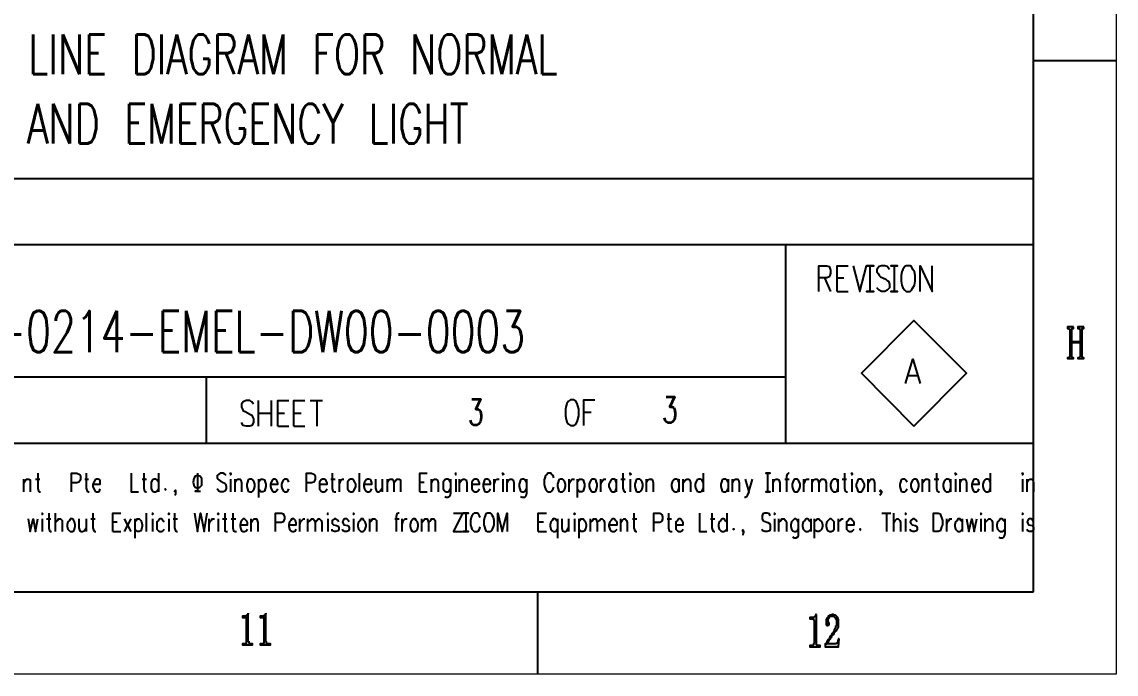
# Model space of a CAD drawing. Header units: inches. Extents: x 35 to 2894, y 23 to 617.
# Drawn here: x 2762 to 2894.3, y 22.8 to 101.7 of the extents above; entities that cross this region are included whole.
import ezdxf

# ---------------------------------------------------------------- set-up
doc = ezdxf.new("R2010")
doc.units = ezdxf.units.IN
doc.header["$MEASUREMENT"] = 0
doc.layers.add('Layer 1', color=7, linetype='Continuous')
doc.styles.add('HZTXT', font='simplexs.shx', dxfattribs={"width": 0.7, "bigfont": 'hztxt.shx'})
doc.styles.add('ROMANS', font='txt.shx', dxfattribs={"width": 0.8})

msp = doc.modelspace()

# ---------------------------------------------------------------- hatches: boundary and pattern name
at = {"layer": 'Layer 1'}
for points in [[(2889.12, 64.79), (2888.41, 64.79), (2888.41, 64.62), (2888.59, 64.62), (2888.59, 64.53), (2888.68, 64.44), (2888.68, 61.23), (2888.59, 61.15), (2888.5, 61.06), (2888.41, 61.06), (2888.41, 60.97), (2889.12, 60.97), (2889.12, 61.06), (2889.04, 61.06), (2888.95, 61.15), (2888.95, 62.92), (2889.93, 62.92), (2888.95, 63.01), (2888.95, 64.44), (2888.95, 64.53), (2888.95, 64.62), (2889.04, 64.62), (2889.12, 64.62)], [(2890.37, 64.79), (2889.66, 64.79), (2889.66, 64.62), (2889.84, 64.62), (2889.84, 64.53), (2889.93, 64.44), (2889.93, 63.01), (2888.95, 63.01), (2889.93, 62.92), (2889.93, 61.23), (2889.84, 61.15), (2889.75, 61.06), (2889.66, 61.06), (2889.66, 60.97), (2890.37, 60.97), (2890.37, 61.06), (2890.28, 61.06), (2890.19, 61.15), (2890.19, 64.44), (2890.19, 64.53), (2890.19, 64.62), (2890.28, 64.62), (2890.37, 64.62)], [(2789.4, 30.19), (2789.4, 30.1), (2789.31, 30.01), (2789.22, 29.92), (2789.13, 29.83), (2788.69, 29.83), (2788.69, 29.65), (2789.13, 29.65), (2789.13, 29.56), (2789.13, 26.54), (2789.04, 26.45), (2788.86, 26.45), (2788.69, 26.45), (2788.69, 26.36), (2789.93, 26.36), (2789.93, 26.45), (2789.75, 26.45), (2789.58, 26.45), (2789.49, 26.54), (2789.49, 26.72), (2789.4, 26.81)], [(2791.53, 30.19), (2791.53, 30.1), (2791.44, 30.01), (2791.35, 29.92), (2791.27, 29.83), (2790.82, 29.83), (2790.82, 29.65), (2791.27, 29.65), (2791.27, 29.56), (2791.27, 26.54), (2791.18, 26.45), (2791, 26.45), (2790.82, 26.45), (2790.82, 26.36), (2792.07, 26.36), (2792.07, 26.45), (2791.89, 26.45), (2791.71, 26.45), (2791.62, 26.54), (2791.62, 26.72), (2791.53, 26.81)], [(2858.08, 30.01), (2857.99, 30.01), (2857.99, 29.92), (2857.9, 29.83), (2857.81, 29.74), (2857.72, 29.65), (2857.28, 29.65), (2857.28, 29.48), (2857.72, 29.48), (2857.72, 29.39), (2857.81, 29.3), (2857.81, 26.54), (2857.72, 26.45), (2857.72, 26.36), (2857.63, 26.27), (2857.45, 26.27), (2857.28, 26.27), (2857.28, 26.09), (2858.52, 26.09), (2858.52, 26.27), (2858.34, 26.27), (2858.17, 26.27), (2858.08, 26.36)], [(2860.03, 30.01), (2859.94, 30.01), (2859.86, 29.92), (2859.68, 29.92), (2859.59, 29.83), (2860.12, 29.83), (2860.21, 29.74), (2860.3, 29.65), (2860.39, 29.65), (2860.39, 29.56), (2860.39, 29.48), (2860.48, 29.39), (2860.48, 28.67), (2860.39, 28.59), (2860.39, 28.41), (2860.3, 28.32), (2860.3, 28.23), (2860.21, 28.14), (2860.21, 28.05), (2860.12, 27.96), (2860.12, 27.87), (2860.03, 27.78), (2859.94, 27.7), (2859.94, 27.61), (2859.86, 27.52), (2859.77, 27.43), (2859.68, 27.34), (2859.68, 27.25), (2859.59, 27.16), (2859.59, 27.07), (2859.5, 26.98), (2859.41, 26.9), (2859.32, 26.72), (2859.32, 26.63), (2859.23, 26.54), (2859.23, 26.45), (2859.14, 26.45), (2859.32, 26.45), (2859.41, 26.54), (2859.5, 26.63), (2859.5, 26.72), (2859.59, 26.9), (2859.68, 26.98), (2859.77, 27.07), (2859.77, 27.16), (2859.86, 27.25), (2859.94, 27.34), (2859.94, 27.43), (2860.03, 27.52), (2860.12, 27.61), (2860.21, 27.7), (2860.21, 27.78), (2860.3, 27.87), (2860.39, 27.96), (2860.48, 28.05), (2860.48, 28.14), (2860.57, 28.23), (2860.66, 28.32), (2860.66, 28.41), (2860.75, 28.5), (2860.75, 29.39), (2860.66, 29.56), (2860.66, 29.65), (2860.57, 29.74), (2860.48, 29.83), (2860.39, 29.92), (2860.21, 29.92), (2860.12, 30.01)], [(2859.59, 29.83), (2859.5, 29.83), (2859.5, 29.74), (2859.41, 29.65), (2859.32, 29.56), (2859.32, 29.48), (2859.23, 29.39), (2859.23, 28.76), (2859.32, 28.67), (2859.5, 28.67), (2859.59, 28.76), (2859.59, 28.94), (2859.5, 29.12), (2859.5, 29.3), (2859.5, 29.39), (2859.5, 29.56), (2859.59, 29.56), (2859.59, 29.65), (2859.68, 29.74), (2859.77, 29.83), (2859.94, 29.83)], [(2860.83, 27.07), (2860.75, 27.07), (2860.75, 26.98), (2860.66, 26.9), (2860.66, 26.72), (2860.57, 26.63), (2860.57, 26.54), (2860.48, 26.54), (2860.39, 26.45), (2859.14, 26.45), (2859.14, 26.09), (2860.75, 26.09)]]:
    msp.add_hatch(color=0, dxfattribs=at).paths.add_polyline_path(points)

# ---------------------------------------------------------------- linework, layer by layer
for p, q in [((2684.24, 82.75), (2884.32, 82.75)), ((2684.24, 74.75), (2884.32, 74.75))]:
    msp.add_line(p, q)
at = {"layer": 'Layer 1', "color": 5, "lineweight": 15}
msp.add_lwpolyline([(2054.21, 616.81), (2894.28, 616.81), (2894.28, 22.8), (2054.21, 22.8), (2054.21, 616.81)], dxfattribs=at)
at = {"layer": 'Layer 1', "color": 0, "lineweight": 9}
msp.add_lwpolyline([(2064.18, 606.84), (2884.32, 606.84), (2884.32, 32.77), (2064.18, 32.77), (2064.18, 606.84)], dxfattribs=at)
at = {"layer": 'Layer 1', "color": 0, "lineweight": -3}
for points in [[(2884.32, 32.77), (2884.32, 254.82)], [(2884.32, 97), (2894.28, 97)], [(2684.24, 74.76), (2884.32, 74.76)], [(2854.34, 74.76), (2854.34, 50.74)], [(2854.34, 74.76), (2854.34, 50.74)], [(2858.34, 69.06), (2858.34, 72.18), (2859.32, 72.18), (2859.59, 72.09), (2859.68, 71.91), (2859.77, 71.64), (2859.77, 71.29), (2859.68, 71.02), (2859.59, 70.84), (2859.32, 70.75), (2858.34, 70.75)], [(2860.57, 69.06), (2860.57, 72.18), (2861.9, 72.18)], [(2862.52, 72.18), (2863.33, 69.06), (2864.13, 72.18)], [(2864.57, 69.06), (2865.02, 69.06), (2864.13, 69.06), (2864.57, 69.06), (2864.57, 72.18), (2865.02, 72.18), (2864.13, 72.18), (2864.57, 72.18)], [(2866.88, 71.73), (2866.62, 72.09), (2866.35, 72.18), (2865.91, 72.18), (2865.64, 72.09), (2865.37, 71.73), (2865.37, 71.47), (2865.55, 71.2), (2865.64, 71.02), (2865.82, 70.84), (2866.44, 70.58), (2866.62, 70.4), (2866.79, 70.31), (2866.88, 69.95), (2866.88, 69.51), (2866.62, 69.24), (2866.35, 69.06), (2865.91, 69.06), (2865.64, 69.24), (2865.37, 69.51)], [(2867.51, 69.06), (2867.86, 69.06), (2867.06, 69.06), (2867.51, 69.06), (2867.51, 72.18), (2867.86, 72.18), (2867.06, 72.18), (2867.51, 72.18)], [(2868.93, 72.18), (2868.75, 72.09), (2868.49, 71.73), (2868.4, 71.47), (2868.31, 71.02), (2868.31, 70.31), (2868.4, 69.86), (2868.49, 69.51), (2868.75, 69.24), (2868.93, 69.06), (2869.38, 69.06), (2869.55, 69.24), (2869.73, 69.51), (2869.91, 69.86), (2870, 70.31), (2870, 71.02), (2869.91, 71.47), (2869.73, 71.73), (2869.55, 72.09), (2869.38, 72.18), (2868.93, 72.18)], [(2870.62, 69.06), (2870.62, 72.18), (2872.04, 69.06), (2872.04, 72.18)], [(2859.05, 70.75), (2859.77, 69.06)], [(2860.57, 70.75), (2861.37, 70.75)], [(2860.57, 69.06), (2861.9, 69.06)], [(2869.82, 52.78), (2876.22, 59.19), (2869.82, 65.59), (2863.5, 59.19), (2869.82, 52.78)], [(2869.82, 52.78), (2876.22, 59.19), (2869.82, 65.59), (2863.5, 59.19), (2869.82, 52.78)], [(2889.12, 64.79), (2888.41, 64.79), (2888.41, 64.62), (2888.59, 64.62), (2888.59, 64.53), (2888.68, 64.44), (2888.68, 61.23), (2888.59, 61.15), (2888.5, 61.06), (2888.41, 61.06), (2888.41, 60.97), (2889.12, 60.97), (2889.12, 61.06), (2889.04, 61.06), (2888.95, 61.15), (2888.95, 62.92), (2889.93, 62.92), (2888.95, 63.01), (2888.95, 64.44), (2888.95, 64.53), (2888.95, 64.62), (2889.04, 64.62), (2889.12, 64.62), (2889.12, 64.79)], [(2890.37, 64.79), (2889.66, 64.79), (2889.66, 64.62), (2889.84, 64.62), (2889.84, 64.53), (2889.93, 64.44), (2889.93, 63.01), (2888.95, 63.01), (2889.93, 62.92), (2889.93, 61.23), (2889.84, 61.15), (2889.75, 61.06), (2889.66, 61.06), (2889.66, 60.97), (2890.37, 60.97), (2890.37, 61.06), (2890.28, 61.06), (2890.19, 61.15), (2890.19, 64.44), (2890.19, 64.53), (2890.19, 64.62), (2890.28, 64.62), (2890.37, 64.62), (2890.37, 64.79)], [(2868.84, 57.94), (2869.73, 60.88), (2870.62, 57.94)], [(2714.31, 58.74), (2854.34, 58.74)], [(2784.33, 58.74), (2784.33, 50.74)], [(2784.33, 58.74), (2784.33, 50.74)], [(2869.11, 58.92), (2870.26, 58.92)], [(2790.02, 55.45), (2789.84, 55.72), (2789.58, 55.9), (2789.13, 55.9), (2788.77, 55.72), (2788.6, 55.45), (2788.6, 55.1), (2788.69, 54.83), (2788.77, 54.65), (2789.04, 54.56), (2789.66, 54.21), (2789.84, 54.12), (2789.93, 53.94), (2790.02, 53.67), (2790.02, 53.23), (2789.84, 52.87), (2789.58, 52.78), (2789.13, 52.78), (2788.77, 52.87), (2788.6, 53.23)], [(2790.64, 52.78), (2790.64, 55.9)], [(2792.16, 55.9), (2792.16, 52.78)], [(2792.96, 52.78), (2792.96, 55.9), (2794.29, 55.9)], [(2794.91, 52.78), (2794.91, 55.9), (2796.25, 55.9)], [(2796.87, 55.9), (2798.38, 55.9)], [(2797.67, 55.9), (2797.67, 52.78)], [(2828.36, 55.99), (2828.1, 55.81), (2827.92, 55.54), (2827.83, 55.27), (2827.74, 54.83), (2827.74, 54.03), (2827.83, 53.58), (2827.92, 53.32), (2828.1, 53.05), (2828.36, 52.87), (2828.72, 52.87), (2828.99, 53.05), (2829.16, 53.32), (2829.25, 53.58), (2829.34, 54.03), (2829.34, 54.83), (2829.25, 55.27), (2829.16, 55.54), (2828.99, 55.81), (2828.72, 55.99), (2828.36, 55.99)], [(2829.96, 52.87), (2829.96, 55.99), (2831.3, 55.99)], [(2790.64, 54.38), (2792.16, 54.38)], [(2792.96, 54.38), (2793.76, 54.38)], [(2794.91, 54.38), (2795.8, 54.38)], [(2829.96, 54.47), (2830.85, 54.47)], [(2792.96, 52.78), (2794.29, 52.78)], [(2794.91, 52.78), (2796.25, 52.78)], [(2684.24, 50.74), (2884.32, 50.74)], [(2684.24, 50.74), (2884.32, 50.74)], [(2684.24, 50.74), (2884.32, 50.74)], [(2684.24, 50.74), (2884.32, 50.74)], [(2762.26, 44.87), (2762.26, 46.38)], [(2762.26, 45.93), (2762.53, 46.29), (2762.62, 46.38), (2762.89, 46.38), (2763.06, 46.29), (2763.06, 44.87)], [(2763.69, 46.38), (2764.22, 46.38)], [(2763.95, 47.09), (2763.95, 45.31), (2764.04, 44.95), (2764.13, 44.87), (2764.31, 44.87)], [(2768.05, 44.87), (2768.05, 47.09), (2768.67, 47.09), (2768.94, 47), (2769.03, 46.91), (2769.11, 46.73), (2769.11, 46.38), (2769.03, 46.2), (2768.94, 46.02), (2768.67, 45.93), (2768.05, 45.93)], [(2769.65, 46.38), (2770.09, 46.38)], [(2769.83, 47.09), (2769.83, 45.31), (2769.92, 44.95), (2770.09, 44.87), (2770.18, 44.87)], [(2770.63, 45.76), (2771.52, 45.76), (2771.52, 45.93), (2771.52, 46.2), (2771.43, 46.29), (2771.25, 46.38), (2771.07, 46.38), (2770.89, 46.29), (2770.72, 46.02), (2770.63, 45.76), (2770.63, 45.49), (2770.72, 45.22), (2770.89, 44.95), (2771.07, 44.87), (2771.25, 44.87), (2771.43, 44.95), (2771.52, 45.22)], [(2775.25, 47.09), (2775.25, 44.87), (2776.14, 44.87)], [(2776.59, 46.38), (2777.12, 46.38)], [(2776.76, 47.09), (2776.76, 45.31), (2776.85, 44.95), (2777.03, 44.87), (2777.12, 44.87)], [(2778.54, 46.02), (2778.37, 46.29), (2778.19, 46.38), (2778.01, 46.38), (2777.83, 46.29), (2777.65, 46.02), (2777.65, 45.22), (2777.83, 44.95), (2778.01, 44.87), (2778.19, 44.87), (2778.37, 44.95), (2778.54, 45.22)], [(2778.54, 47.09), (2778.54, 44.87)], [(2783.79, 46.02), (2783.79, 46.47), (2783.53, 46.73), (2783.26, 46.82), (2782.99, 46.73), (2782.81, 46.47), (2782.73, 46.02)], [(2783.79, 46.02), (2783.79, 46.47), (2783.53, 46.73), (2783.26, 46.82), (2782.99, 46.73), (2782.81, 46.47), (2782.73, 46.02), (2782.81, 45.67), (2782.99, 45.4), (2783.26, 45.31), (2783.53, 45.4), (2783.79, 45.67), (2783.79, 46.02)], [(2783.26, 47.09), (2783.26, 44.95), (2782.99, 44.95), (2783.61, 44.95)], [(2786.73, 46.82), (2786.55, 47), (2786.37, 47.09), (2786.02, 47.09), (2785.84, 47), (2785.66, 46.82), (2785.66, 46.56), (2785.75, 46.38), (2785.84, 46.29), (2786.02, 46.2), (2786.46, 45.93), (2786.55, 45.84), (2786.64, 45.76), (2786.73, 45.49), (2786.73, 45.22), (2786.55, 44.95), (2786.37, 44.87), (2786.02, 44.87), (2785.84, 44.95), (2785.66, 45.22)], [(2787.17, 47), (2787.26, 46.91), (2787.35, 47), (2787.26, 47.09), (2787.17, 47)], [(2787.26, 46.38), (2787.26, 44.87)], [(2787.8, 44.87), (2787.8, 46.38)], [(2787.8, 45.93), (2787.97, 46.29), (2788.15, 46.38), (2788.42, 46.38), (2788.51, 46.29), (2788.6, 45.93), (2788.6, 44.87)], [(2789.58, 46.38), (2789.4, 46.29), (2789.31, 46.02), (2789.22, 45.76), (2789.22, 45.49), (2789.31, 45.22), (2789.4, 44.95), (2789.58, 44.87), (2789.84, 44.87), (2789.93, 44.95), (2790.11, 45.22), (2790.2, 45.49), (2790.2, 45.76), (2790.11, 46.02), (2789.93, 46.29), (2789.84, 46.38), (2789.58, 46.38)], [(2790.64, 46.38), (2790.64, 44.15)], [(2790.64, 46.02), (2790.82, 46.29), (2790.91, 46.38), (2791.18, 46.38), (2791.35, 46.29), (2791.44, 46.02), (2791.53, 45.76), (2791.53, 45.49), (2791.44, 45.22), (2791.35, 44.95), (2791.18, 44.87), (2790.91, 44.87), (2790.82, 44.95), (2790.64, 45.22)], [(2792.07, 45.76), (2792.96, 45.76), (2792.96, 45.93), (2792.87, 46.2), (2792.78, 46.29), (2792.69, 46.38), (2792.42, 46.38), (2792.33, 46.29), (2792.16, 46.02), (2792.07, 45.76), (2792.07, 45.49), (2792.16, 45.22), (2792.33, 44.95), (2792.42, 44.87), (2792.69, 44.87), (2792.78, 44.95), (2792.96, 45.22)], [(2794.29, 46.02), (2794.2, 46.29), (2794.02, 46.38), (2793.76, 46.38), (2793.67, 46.29), (2793.49, 46.02), (2793.4, 45.76), (2793.4, 45.49), (2793.49, 45.22), (2793.67, 44.95), (2793.76, 44.87), (2794.02, 44.87), (2794.2, 44.95), (2794.29, 45.22)], [(2796.43, 44.87), (2796.43, 47.09), (2797.05, 47.09), (2797.32, 47), (2797.4, 46.91), (2797.49, 46.73), (2797.49, 46.38), (2797.4, 46.2), (2797.32, 46.02), (2797.05, 45.93), (2796.43, 45.93)], [(2798.03, 45.76), (2798.92, 45.76), (2798.92, 45.93), (2798.83, 46.2), (2798.74, 46.29), (2798.56, 46.38), (2798.38, 46.38), (2798.21, 46.29), (2798.03, 46.02), (2798.03, 45.22), (2798.21, 44.95), (2798.38, 44.87), (2798.56, 44.87), (2798.74, 44.95), (2798.92, 45.22)], [(2799.36, 46.38), (2799.89, 46.38)], [(2799.54, 47.09), (2799.54, 45.31), (2799.63, 44.95), (2799.81, 44.87), (2799.98, 44.87)], [(2800.43, 44.87), (2800.43, 46.38)], [(2800.43, 45.76), (2800.52, 46.02), (2800.61, 46.29), (2800.78, 46.38), (2800.96, 46.38)], [(2801.76, 46.38), (2801.59, 46.29), (2801.41, 46.02), (2801.41, 45.22), (2801.59, 44.95), (2801.76, 44.87), (2801.94, 44.87), (2802.12, 44.95), (2802.3, 45.22), (2802.39, 45.49), (2802.39, 45.76), (2802.3, 46.02), (2802.12, 46.29), (2801.94, 46.38), (2801.76, 46.38)], [(2802.83, 44.87), (2802.83, 47.09)], [(2803.37, 45.76), (2804.34, 45.76), (2804.34, 45.93), (2804.25, 46.2), (2804.17, 46.29), (2803.99, 46.38), (2803.81, 46.38), (2803.63, 46.29), (2803.45, 46.02), (2803.37, 45.76), (2803.37, 45.49), (2803.45, 45.22), (2803.63, 44.95), (2803.81, 44.87), (2803.99, 44.87), (2804.17, 44.95), (2804.34, 45.22)], [(2804.79, 46.38), (2804.79, 45.31), (2804.88, 44.95), (2804.97, 44.87), (2805.23, 44.87), (2805.32, 44.95), (2805.59, 45.31)], [(2805.59, 46.38), (2805.59, 44.87)], [(2806.21, 44.87), (2806.21, 46.38)], [(2806.21, 45.93), (2806.39, 46.29), (2806.57, 46.38), (2806.83, 46.38), (2806.92, 46.29), (2807.01, 45.93), (2807.01, 44.87)], [(2807.01, 45.93), (2807.28, 46.29), (2807.37, 46.38), (2807.64, 46.38), (2807.81, 46.29), (2807.81, 44.87)], [(2810.13, 44.87), (2810.13, 47.09), (2811.02, 47.09)], [(2811.55, 44.87), (2811.55, 46.38)], [(2811.55, 45.93), (2811.73, 46.29), (2811.91, 46.38), (2812.08, 46.38), (2812.26, 46.29), (2812.35, 45.93), (2812.35, 44.87)], [(2813.86, 46.02), (2813.68, 46.29), (2813.51, 46.38), (2813.33, 46.38), (2813.15, 46.29), (2812.97, 46.02), (2812.97, 45.22), (2813.15, 44.95), (2813.33, 44.87), (2813.51, 44.87), (2813.68, 44.95), (2813.86, 45.22)], [(2813.86, 46.38), (2813.86, 44.69), (2813.77, 44.33), (2813.68, 44.24), (2813.51, 44.15), (2813.33, 44.15), (2813.15, 44.24)], [(2814.4, 47), (2814.49, 46.91), (2814.49, 47.09), (2814.4, 47)], [(2814.49, 46.38), (2814.49, 44.87)], [(2814.93, 44.87), (2814.93, 46.38)], [(2814.93, 45.93), (2815.2, 46.29), (2815.37, 46.38), (2815.55, 46.38), (2815.73, 46.29), (2815.82, 45.93), (2815.82, 44.87)], [(2816.44, 45.76), (2817.33, 45.76), (2817.33, 45.93), (2817.24, 46.2), (2817.15, 46.29), (2816.98, 46.38), (2816.8, 46.38), (2816.62, 46.29), (2816.44, 46.02), (2816.44, 45.22), (2816.62, 44.95), (2816.8, 44.87), (2816.98, 44.87), (2817.15, 44.95), (2817.33, 45.22)], [(2817.78, 45.76), (2818.67, 45.76), (2818.67, 45.93), (2818.58, 46.2), (2818.49, 46.29), (2818.31, 46.38), (2818.13, 46.38), (2817.95, 46.29), (2817.87, 46.02), (2817.78, 45.76), (2817.78, 45.49), (2817.87, 45.22), (2817.95, 44.95), (2818.13, 44.87), (2818.31, 44.87), (2818.49, 44.95), (2818.67, 45.22)], [(2819.11, 44.87), (2819.11, 46.38)], [(2819.11, 45.76), (2819.2, 46.02), (2819.29, 46.29), (2819.47, 46.38), (2819.73, 46.38)], [(2820.09, 47), (2820.18, 46.91), (2820.27, 47), (2820.18, 47.09), (2820.09, 47)], [(2820.18, 46.38), (2820.18, 44.87)], [(2820.71, 44.87), (2820.71, 46.38)], [(2820.71, 45.93), (2820.89, 46.29), (2821.07, 46.38), (2821.25, 46.38), (2821.42, 46.29), (2821.51, 45.93), (2821.51, 44.87)], [(2823.03, 46.02), (2822.85, 46.29), (2822.76, 46.38), (2822.49, 46.38), (2822.31, 46.29), (2822.22, 46.02), (2822.14, 45.76), (2822.14, 45.49), (2822.22, 45.22), (2822.31, 44.95), (2822.49, 44.87), (2822.76, 44.87), (2822.85, 44.95), (2823.03, 45.22)], [(2823.03, 46.38), (2823.03, 44.69), (2822.94, 44.33), (2822.85, 44.24), (2822.76, 44.15), (2822.49, 44.15), (2822.31, 44.24)], [(2826.32, 46.56), (2826.23, 46.82), (2826.05, 47), (2825.96, 47.09), (2825.61, 47.09), (2825.52, 47), (2825.34, 46.82), (2825.25, 46.56), (2825.16, 46.29), (2825.16, 45.76), (2825.25, 45.4), (2825.34, 45.22), (2825.52, 44.95), (2825.61, 44.87), (2825.96, 44.87), (2826.05, 44.95), (2826.23, 45.22), (2826.32, 45.4)], [(2827.12, 46.38), (2826.94, 46.29), (2826.85, 46.02), (2826.76, 45.76), (2826.76, 45.49), (2826.85, 45.22), (2826.94, 44.95), (2827.12, 44.87), (2827.38, 44.87), (2827.47, 44.95), (2827.65, 45.22), (2827.74, 45.49), (2827.74, 45.76), (2827.65, 46.02), (2827.47, 46.29), (2827.38, 46.38), (2827.12, 46.38)], [(2828.19, 44.87), (2828.19, 46.38)], [(2828.19, 45.76), (2828.27, 46.02), (2828.45, 46.29), (2828.54, 46.38), (2828.81, 46.38)], [(2829.16, 46.38), (2829.16, 44.15)], [(2829.16, 46.02), (2829.34, 46.29), (2829.43, 46.38), (2829.7, 46.38), (2829.88, 46.29), (2829.96, 46.02), (2830.05, 45.76), (2830.05, 45.49), (2829.96, 45.22), (2829.88, 44.95), (2829.7, 44.87), (2829.43, 44.87), (2829.34, 44.95), (2829.16, 45.22)], [(2830.94, 46.38), (2830.85, 46.29), (2830.68, 46.02), (2830.59, 45.76), (2830.59, 45.49), (2830.68, 45.22), (2830.85, 44.95), (2830.94, 44.87), (2831.21, 44.87), (2831.39, 44.95), (2831.48, 45.22), (2831.57, 45.49), (2831.57, 45.76), (2831.48, 46.02), (2831.39, 46.29), (2831.21, 46.38), (2830.94, 46.38)], [(2832.01, 44.87), (2832.01, 46.38)], [(2832.01, 45.76), (2832.1, 46.02), (2832.28, 46.29), (2832.37, 46.38), (2832.63, 46.38)], [(2833.88, 46.02), (2833.79, 46.29), (2833.61, 46.38), (2833.34, 46.38), (2833.26, 46.29), (2833.08, 46.02), (2832.99, 45.76), (2832.99, 45.49), (2833.08, 45.22), (2833.26, 44.95), (2833.34, 44.87), (2833.61, 44.87), (2833.79, 44.95), (2833.88, 45.22)], [(2833.88, 46.38), (2833.88, 44.87)], [(2834.41, 46.38), (2834.95, 46.38)], [(2834.68, 47.09), (2834.68, 45.31), (2834.77, 44.95), (2834.86, 44.87), (2835.04, 44.87)], [(2835.48, 47), (2835.57, 46.91), (2835.66, 47), (2835.57, 47.09), (2835.48, 47)], [(2835.57, 46.38), (2835.57, 44.87)], [(2836.46, 46.38), (2836.28, 46.29), (2836.19, 46.02), (2836.1, 45.76), (2836.1, 45.49), (2836.19, 45.22), (2836.28, 44.95), (2836.46, 44.87), (2836.73, 44.87), (2836.81, 44.95), (2836.99, 45.22), (2837.08, 45.49), (2837.08, 45.76), (2836.99, 46.02), (2836.81, 46.29), (2836.73, 46.38), (2836.46, 46.38)], [(2837.53, 44.87), (2837.53, 46.38)], [(2837.53, 45.93), (2837.7, 46.29), (2837.88, 46.38), (2838.15, 46.38), (2838.24, 46.29), (2838.33, 45.93), (2838.33, 44.87)], [(2841.44, 46.02), (2841.35, 46.29), (2841.17, 46.38), (2841, 46.38), (2840.82, 46.29), (2840.64, 46.02), (2840.55, 45.76), (2840.55, 45.49), (2840.64, 45.22), (2840.82, 44.95), (2841, 44.87), (2841.17, 44.87), (2841.35, 44.95), (2841.44, 45.22)], [(2841.44, 46.38), (2841.44, 44.87)], [(2841.97, 44.87), (2841.97, 46.38)], [(2841.97, 45.93), (2842.24, 46.29), (2842.42, 46.38), (2842.6, 46.38), (2842.77, 46.29), (2842.86, 45.93), (2842.86, 44.87)], [(2844.38, 46.02), (2844.2, 46.29), (2844.02, 46.38), (2843.84, 46.38), (2843.66, 46.29), (2843.49, 46.02), (2843.4, 45.76), (2843.4, 45.49), (2843.49, 45.22), (2843.66, 44.95), (2843.84, 44.87), (2844.02, 44.87), (2844.2, 44.95), (2844.38, 45.22)], [(2844.38, 47.09), (2844.38, 44.87)], [(2847.4, 46.02), (2847.22, 46.29), (2847.13, 46.38), (2846.87, 46.38), (2846.69, 46.29), (2846.6, 46.02), (2846.51, 45.76), (2846.51, 45.49), (2846.6, 45.22), (2846.69, 44.95), (2846.87, 44.87), (2847.13, 44.87), (2847.22, 44.95), (2847.4, 45.22)], [(2847.4, 46.38), (2847.4, 44.87)], [(2847.93, 44.87), (2847.93, 46.38)], [(2847.93, 45.93), (2848.11, 46.29), (2848.29, 46.38), (2848.56, 46.38), (2848.65, 46.29), (2848.74, 45.93), (2848.74, 44.87)], [(2849.45, 46.38), (2849.89, 44.87), (2850.34, 46.38)], [(2852.21, 44.87), (2852.47, 44.87), (2851.94, 44.87), (2852.21, 44.87), (2852.21, 47.09), (2852.47, 47.09), (2851.94, 47.09), (2852.21, 47.09)], [(2852.83, 44.87), (2852.83, 46.38)], [(2852.83, 45.93), (2853.01, 46.29), (2853.18, 46.38), (2853.36, 46.38), (2853.54, 46.29), (2853.63, 45.93), (2853.63, 44.87)], [(2854.25, 46.38), (2854.78, 46.38)], [(2854.78, 47.09), (2854.7, 47.09), (2854.52, 47), (2854.43, 46.73), (2854.43, 44.87)], [(2855.5, 46.38), (2855.32, 46.29), (2855.23, 46.02), (2855.14, 45.76), (2855.14, 45.49), (2855.23, 45.22), (2855.32, 44.95), (2855.5, 44.87), (2855.76, 44.87), (2855.85, 44.95), (2856.03, 45.22), (2856.12, 45.49), (2856.12, 45.76), (2856.03, 46.02), (2855.85, 46.29), (2855.76, 46.38), (2855.5, 46.38)], [(2856.56, 44.87), (2856.56, 46.38)], [(2856.56, 45.76), (2856.65, 46.02), (2856.74, 46.29), (2856.92, 46.38), (2857.19, 46.38)], [(2857.54, 44.87), (2857.54, 46.38)], [(2857.54, 45.93), (2857.72, 46.29), (2857.9, 46.38), (2858.17, 46.38), (2858.25, 46.29), (2858.34, 45.93), (2858.34, 44.87)], [(2858.34, 45.93), (2858.61, 46.29), (2858.7, 46.38), (2858.97, 46.38), (2859.14, 46.29), (2859.23, 45.93), (2859.23, 44.87)], [(2860.66, 46.02), (2860.57, 46.29), (2860.39, 46.38), (2860.12, 46.38), (2860.03, 46.29), (2859.86, 46.02), (2859.77, 45.76), (2859.77, 45.49), (2859.86, 45.22), (2860.03, 44.95), (2860.12, 44.87), (2860.39, 44.87), (2860.57, 44.95), (2860.66, 45.22)], [(2860.66, 46.38), (2860.66, 44.87)], [(2861.19, 46.38), (2861.72, 46.38)], [(2861.46, 47.09), (2861.46, 45.31), (2861.55, 44.95), (2861.64, 44.87), (2861.81, 44.87)], [(2862.26, 47), (2862.35, 46.91), (2862.44, 47), (2862.35, 47.09), (2862.26, 47)], [(2862.35, 46.38), (2862.35, 44.87)], [(2863.24, 46.38), (2863.06, 46.29), (2862.97, 46.02), (2862.88, 45.76), (2862.88, 45.49), (2862.97, 45.22), (2863.06, 44.95), (2863.24, 44.87), (2863.5, 44.87), (2863.59, 44.95), (2863.77, 45.22), (2863.86, 45.49), (2863.86, 45.76), (2863.77, 46.02), (2863.59, 46.29), (2863.5, 46.38), (2863.24, 46.38)], [(2864.3, 44.87), (2864.3, 46.38)], [(2864.3, 45.93), (2864.57, 46.29), (2864.66, 46.38), (2864.93, 46.38), (2865.02, 46.29), (2865.1, 45.93), (2865.1, 44.87)], [(2869.02, 46.02), (2868.84, 46.29), (2868.75, 46.38), (2868.49, 46.38), (2868.31, 46.29), (2868.22, 46.02), (2868.13, 45.76), (2868.13, 45.49), (2868.22, 45.22), (2868.31, 44.95), (2868.49, 44.87), (2868.75, 44.87), (2868.84, 44.95), (2869.02, 45.22)], [(2869.82, 46.38), (2869.73, 46.29), (2869.55, 46.02), (2869.46, 45.76), (2869.46, 45.49), (2869.55, 45.22), (2869.73, 44.95), (2869.82, 44.87), (2870.09, 44.87), (2870.26, 44.95), (2870.35, 45.22), (2870.44, 45.49), (2870.44, 45.76), (2870.35, 46.02), (2870.26, 46.29), (2870.09, 46.38), (2869.82, 46.38)], [(2870.89, 44.87), (2870.89, 46.38)], [(2870.89, 45.93), (2871.15, 46.29), (2871.24, 46.38), (2871.51, 46.38), (2871.69, 46.29), (2871.69, 44.87)], [(2872.31, 46.38), (2872.84, 46.38)], [(2872.58, 47.09), (2872.58, 45.31), (2872.67, 44.95), (2872.76, 44.87), (2872.93, 44.87)], [(2874.27, 46.02), (2874.18, 46.29), (2874, 46.38), (2873.73, 46.38), (2873.65, 46.29), (2873.47, 46.02), (2873.38, 45.76), (2873.38, 45.49), (2873.47, 45.22), (2873.65, 44.95), (2873.73, 44.87), (2874, 44.87), (2874.18, 44.95), (2874.27, 45.22)], [(2874.27, 46.38), (2874.27, 44.87)], [(2874.8, 47), (2874.89, 46.91), (2874.98, 47), (2874.89, 47.09), (2874.8, 47)], [(2874.89, 46.38), (2874.89, 44.87)], [(2875.42, 44.87), (2875.42, 46.38)], [(2875.42, 45.93), (2875.6, 46.29), (2875.78, 46.38), (2876.05, 46.38), (2876.14, 46.29), (2876.22, 45.93), (2876.22, 44.87)], [(2876.85, 45.76), (2877.74, 45.76), (2877.74, 45.93), (2877.65, 46.2), (2877.56, 46.29), (2877.47, 46.38), (2877.2, 46.38), (2877.03, 46.29), (2876.94, 46.02), (2876.85, 45.76), (2876.85, 45.49), (2876.94, 45.22), (2877.03, 44.95), (2877.2, 44.87), (2877.47, 44.87), (2877.56, 44.95), (2877.74, 45.22)], [(2879.07, 46.02), (2878.98, 46.29), (2878.8, 46.38), (2878.54, 46.38), (2878.45, 46.29), (2878.27, 46.02), (2878.18, 45.76), (2878.18, 45.49), (2878.27, 45.22), (2878.45, 44.95), (2878.54, 44.87), (2878.8, 44.87), (2878.98, 44.95), (2879.07, 45.22)], [(2879.07, 47.09), (2879.07, 44.87)], [(2882.9, 47), (2882.99, 46.91), (2883.07, 47), (2882.99, 47.09), (2882.9, 47)], [(2882.99, 46.38), (2882.99, 44.87)], [(2883.52, 44.87), (2883.52, 46.38)], [(2883.52, 45.93), (2883.7, 46.29), (2883.88, 46.38), (2884.14, 46.38), (2884.23, 46.29), (2884.32, 45.93), (2884.32, 44.87)], [(2779.34, 45.04), (2779.43, 45.13), (2779.34, 45.22), (2779.34, 45.04)], [(2780.59, 44.95), (2780.59, 44.87), (2780.5, 44.95), (2780.59, 45.04), (2780.59, 44.51), (2780.5, 44.42)], [(2810.13, 46.02), (2810.66, 46.02)], [(2865.91, 44.95), (2865.82, 44.87), (2865.73, 44.95), (2865.82, 45.04), (2865.91, 44.95), (2865.91, 44.78), (2865.82, 44.51), (2865.73, 44.42)], [(2810.13, 44.87), (2811.02, 44.87)], [(2849.89, 44.87), (2849.71, 44.42), (2849.63, 44.24), (2849.45, 44.15), (2849.36, 44.15)], [(2762.8, 41.57), (2763.06, 40.06), (2763.42, 41.57), (2763.69, 40.06), (2763.95, 41.57)], [(2764.49, 42.2), (2764.49, 42.11), (2764.58, 42.2), (2764.49, 42.29), (2764.49, 42.2)], [(2764.49, 41.57), (2764.49, 40.06)], [(2765.02, 41.57), (2765.56, 41.57)], [(2765.29, 42.29), (2765.29, 40.51), (2765.38, 40.15), (2765.47, 40.06), (2765.64, 40.06)], [(2766.09, 40.06), (2766.09, 42.29)], [(2766.09, 41.13), (2766.36, 41.4), (2766.45, 41.57), (2766.71, 41.57), (2766.89, 41.4), (2766.89, 40.06)], [(2767.87, 41.57), (2767.78, 41.4), (2767.6, 41.22), (2767.51, 40.86), (2767.51, 40.68), (2767.6, 40.33), (2767.78, 40.15), (2767.87, 40.06), (2768.14, 40.06), (2768.31, 40.15), (2768.4, 40.33), (2768.49, 40.68), (2768.49, 40.86), (2768.4, 41.22), (2768.31, 41.4), (2768.14, 41.57), (2767.87, 41.57)], [(2768.94, 41.57), (2768.94, 40.51), (2769.03, 40.15), (2769.2, 40.06), (2769.38, 40.06), (2769.56, 40.15), (2769.83, 40.51)], [(2769.83, 41.57), (2769.83, 40.06)], [(2770.36, 41.57), (2770.89, 41.57)], [(2770.63, 42.29), (2770.63, 40.51), (2770.72, 40.15), (2770.8, 40.06), (2770.98, 40.06)], [(2773.03, 40.06), (2773.03, 42.29), (2774.01, 42.29)], [(2773.03, 41.22), (2773.56, 41.22)], [(2775.25, 40.06), (2774.45, 41.57)], [(2774.45, 40.06), (2775.25, 41.57)], [(2775.7, 41.57), (2775.7, 39.26)], [(2775.7, 41.22), (2775.88, 41.4), (2775.96, 41.57), (2776.23, 41.57), (2776.41, 41.4), (2776.5, 41.22), (2776.59, 40.86), (2776.59, 40.68), (2776.5, 40.33), (2776.41, 40.15), (2776.23, 40.06), (2775.96, 40.06), (2775.88, 40.15), (2775.7, 40.33)], [(2777.12, 40.06), (2777.12, 42.29)], [(2777.74, 42.2), (2777.83, 42.11), (2777.92, 42.2), (2777.83, 42.29), (2777.74, 42.2)], [(2777.83, 41.57), (2777.83, 40.06)], [(2779.26, 41.22), (2779.08, 41.4), (2778.9, 41.57), (2778.72, 41.57), (2778.54, 41.4), (2778.37, 41.22), (2778.37, 40.33), (2778.54, 40.15), (2778.72, 40.06), (2778.9, 40.06), (2779.08, 40.15), (2779.26, 40.33)], [(2779.7, 42.2), (2779.79, 42.11), (2779.88, 42.2), (2779.79, 42.29), (2779.7, 42.2)], [(2779.79, 41.57), (2779.79, 40.06)], [(2780.32, 41.57), (2780.86, 41.57)], [(2780.5, 42.29), (2780.5, 40.51), (2780.59, 40.15), (2780.77, 40.06), (2780.86, 40.06)], [(2782.9, 42.29), (2783.26, 40.06), (2783.61, 42.29), (2784.06, 40.06), (2784.42, 42.29)], [(2784.68, 40.06), (2784.68, 41.57)], [(2784.68, 40.86), (2784.77, 41.22), (2784.95, 41.4), (2785.04, 41.57), (2785.31, 41.57)], [(2785.66, 42.2), (2785.75, 42.11), (2785.84, 42.2), (2785.75, 42.29), (2785.66, 42.2)], [(2785.75, 41.57), (2785.75, 40.06)], [(2786.28, 41.57), (2786.82, 41.57)], [(2786.55, 42.29), (2786.55, 40.15), (2786.73, 40.06), (2786.91, 40.06)], [(2787.35, 41.57), (2787.88, 41.57)], [(2787.53, 42.29), (2787.53, 40.51), (2787.62, 40.15), (2787.8, 40.06), (2787.97, 40.06)], [(2788.42, 40.86), (2789.31, 40.86), (2789.31, 41.13), (2789.22, 41.31), (2789.13, 41.4), (2788.95, 41.57), (2788.77, 41.57), (2788.6, 41.4), (2788.51, 41.22), (2788.42, 40.86), (2788.42, 40.68), (2788.51, 40.33), (2788.6, 40.15), (2788.77, 40.06), (2788.95, 40.06), (2789.13, 40.15), (2789.31, 40.33)], [(2789.75, 40.06), (2789.75, 41.57)], [(2789.75, 41.13), (2789.93, 41.4), (2790.11, 41.57), (2790.38, 41.57), (2790.47, 41.4), (2790.55, 41.13), (2790.55, 40.06)], [(2792.69, 40.06), (2792.69, 42.29), (2793.4, 42.29), (2793.67, 42.2), (2793.67, 42.11), (2793.76, 41.84), (2793.76, 41.57), (2793.67, 41.31), (2793.67, 41.22), (2793.4, 41.13), (2792.69, 41.13)], [(2794.29, 40.86), (2795.18, 40.86), (2795.18, 41.13), (2795.09, 41.31), (2795.09, 41.4), (2794.91, 41.57), (2794.65, 41.57), (2794.56, 41.4), (2794.38, 41.22), (2794.29, 40.86), (2794.29, 40.68), (2794.38, 40.33), (2794.56, 40.15), (2794.65, 40.06), (2794.91, 40.06), (2795.09, 40.15), (2795.18, 40.33)], [(2795.62, 40.06), (2795.62, 41.57)], [(2795.62, 40.86), (2795.71, 41.22), (2795.89, 41.4), (2796.07, 41.57), (2796.25, 41.57)], [(2796.6, 40.06), (2796.6, 41.57)], [(2796.6, 41.13), (2796.87, 41.4), (2797.05, 41.57), (2797.23, 41.57), (2797.4, 41.4), (2797.49, 41.13), (2797.49, 40.06)], [(2797.49, 41.13), (2797.67, 41.4), (2797.85, 41.57), (2798.03, 41.57), (2798.21, 41.4), (2798.29, 41.13), (2798.29, 40.06)], [(2798.92, 42.2), (2799.01, 42.11), (2799.01, 42.29), (2798.92, 42.2)], [(2799.01, 41.57), (2799.01, 40.06)], [(2800.34, 41.22), (2800.25, 41.4), (2799.98, 41.57), (2799.81, 41.57), (2799.54, 41.4), (2799.54, 41.04), (2799.72, 40.86), (2800.07, 40.77), (2800.25, 40.68), (2800.34, 40.51), (2800.34, 40.33), (2800.25, 40.15), (2799.98, 40.06), (2799.81, 40.06), (2799.54, 40.15), (2799.54, 40.33)], [(2801.59, 41.22), (2801.5, 41.4), (2801.32, 41.57), (2801.05, 41.57), (2800.87, 41.4), (2800.78, 41.22), (2800.87, 41.04), (2800.96, 40.86), (2801.41, 40.77), (2801.5, 40.68), (2801.59, 40.51), (2801.59, 40.33), (2801.5, 40.15), (2801.32, 40.06), (2801.05, 40.06), (2800.87, 40.15), (2800.78, 40.33)], [(2802.03, 42.2), (2802.12, 42.11), (2802.21, 42.2), (2802.12, 42.29), (2802.03, 42.2)], [(2802.12, 41.57), (2802.12, 40.06)], [(2803.01, 41.57), (2802.92, 41.4), (2802.74, 41.22), (2802.65, 40.86), (2802.65, 40.68), (2802.74, 40.33), (2802.92, 40.15), (2803.01, 40.06), (2803.28, 40.06), (2803.37, 40.15), (2803.54, 40.33), (2803.63, 40.68), (2803.63, 40.86), (2803.54, 41.22), (2803.37, 41.4), (2803.28, 41.57), (2803.01, 41.57)], [(2804.08, 40.06), (2804.08, 41.57)], [(2804.08, 41.13), (2804.34, 41.4), (2804.43, 41.57), (2804.7, 41.57), (2804.88, 41.4), (2804.88, 40.06)], [(2807.1, 41.57), (2807.64, 41.57)], [(2807.64, 42.29), (2807.55, 42.29), (2807.37, 42.2), (2807.28, 41.84), (2807.28, 40.06)], [(2807.99, 40.06), (2807.99, 41.57)], [(2807.99, 40.86), (2808.08, 41.22), (2808.17, 41.4), (2808.35, 41.57), (2808.61, 41.57)], [(2809.33, 41.57), (2809.15, 41.4), (2809.06, 41.22), (2808.97, 40.86), (2808.97, 40.68), (2809.06, 40.33), (2809.15, 40.15), (2809.33, 40.06), (2809.59, 40.06), (2809.68, 40.15), (2809.86, 40.33), (2809.95, 40.68), (2809.95, 40.86), (2809.86, 41.22), (2809.68, 41.4), (2809.59, 41.57), (2809.33, 41.57)], [(2810.39, 40.06), (2810.39, 41.57)], [(2810.39, 41.13), (2810.57, 41.4), (2810.75, 41.57), (2811.02, 41.57), (2811.1, 41.4), (2811.19, 41.13), (2811.19, 40.06)], [(2811.19, 41.13), (2811.46, 41.4), (2811.55, 41.57), (2811.82, 41.57), (2811.99, 41.4), (2811.99, 40.06)], [(2824.45, 40.06), (2824.45, 42.29), (2825.43, 42.29)], [(2824.45, 41.22), (2825.07, 41.22)], [(2826.76, 41.22), (2826.67, 41.4), (2826.49, 41.57), (2826.23, 41.57), (2826.14, 41.4), (2825.96, 41.22), (2825.87, 40.86), (2825.87, 40.68), (2825.96, 40.33), (2826.14, 40.15), (2826.23, 40.06), (2826.49, 40.06), (2826.67, 40.15), (2826.76, 40.33)], [(2826.76, 41.57), (2826.76, 39.26)], [(2827.3, 41.57), (2827.3, 40.51), (2827.38, 40.15), (2827.56, 40.06), (2827.74, 40.06), (2827.92, 40.15), (2828.1, 40.51)], [(2828.1, 41.57), (2828.1, 40.06)], [(2828.72, 42.2), (2828.81, 42.11), (2828.9, 42.2), (2828.81, 42.29), (2828.72, 42.2)], [(2828.81, 41.57), (2828.81, 40.06)], [(2829.34, 41.57), (2829.34, 39.26)], [(2829.34, 41.22), (2829.52, 41.4), (2829.61, 41.57), (2829.88, 41.57), (2830.05, 41.4), (2830.14, 41.22), (2830.23, 40.86), (2830.23, 40.68), (2830.14, 40.33), (2830.05, 40.15), (2829.88, 40.06), (2829.61, 40.06), (2829.52, 40.15), (2829.34, 40.33)], [(2830.77, 40.06), (2830.77, 41.57)], [(2830.77, 41.13), (2831.03, 41.4), (2831.12, 41.57), (2831.39, 41.57), (2831.48, 41.4), (2831.57, 41.13), (2831.57, 40.06)], [(2831.57, 41.13), (2831.83, 41.4), (2832.01, 41.57), (2832.19, 41.57), (2832.37, 41.4), (2832.46, 41.13), (2832.46, 40.06)], [(2832.99, 40.86), (2833.97, 40.86), (2833.97, 41.13), (2833.88, 41.31), (2833.79, 41.4), (2833.61, 41.57), (2833.43, 41.57), (2833.26, 41.4), (2833.08, 41.22), (2832.99, 40.86), (2832.99, 40.68), (2833.08, 40.33), (2833.26, 40.15), (2833.43, 40.06), (2833.61, 40.06), (2833.79, 40.15), (2833.97, 40.33)], [(2834.41, 40.06), (2834.41, 41.57)], [(2834.41, 41.13), (2834.59, 41.4), (2834.77, 41.57), (2834.95, 41.57), (2835.12, 41.4), (2835.21, 41.13), (2835.21, 40.06)], [(2835.84, 41.57), (2836.37, 41.57)], [(2836.01, 42.29), (2836.01, 40.51), (2836.1, 40.15), (2836.28, 40.06), (2836.37, 40.06)], [(2838.42, 40.06), (2838.42, 42.29), (2839.13, 42.29), (2839.31, 42.2), (2839.39, 42.11), (2839.48, 41.84), (2839.48, 41.57), (2839.39, 41.31), (2839.31, 41.22), (2839.13, 41.13), (2838.42, 41.13)], [(2840.02, 41.57), (2840.55, 41.57)], [(2840.2, 42.29), (2840.2, 40.51), (2840.28, 40.15), (2840.46, 40.06), (2840.64, 40.06)], [(2841.08, 40.86), (2841.97, 40.86), (2841.97, 41.13), (2841.89, 41.31), (2841.8, 41.4), (2841.62, 41.57), (2841.44, 41.57), (2841.26, 41.4), (2841.08, 41.22), (2841.08, 40.33), (2841.26, 40.15), (2841.44, 40.06), (2841.62, 40.06), (2841.8, 40.15), (2841.97, 40.33)], [(2843.93, 42.29), (2843.93, 40.06), (2844.82, 40.06)], [(2845.27, 41.57), (2845.8, 41.57)], [(2845.44, 42.29), (2845.44, 40.51), (2845.53, 40.15), (2845.71, 40.06), (2845.8, 40.06)], [(2847.22, 41.22), (2847.05, 41.4), (2846.87, 41.57), (2846.69, 41.57), (2846.51, 41.4), (2846.33, 41.22), (2846.24, 40.86), (2846.24, 40.68), (2846.33, 40.33), (2846.51, 40.15), (2846.69, 40.06), (2846.87, 40.06), (2847.05, 40.15), (2847.22, 40.33)], [(2847.22, 42.29), (2847.22, 40.06)], [(2852.47, 41.93), (2852.38, 42.2), (2852.12, 42.29), (2851.85, 42.29), (2851.58, 42.2), (2851.49, 41.93), (2851.49, 41.57), (2851.58, 41.4), (2851.76, 41.31), (2852.21, 41.13), (2852.38, 41.04), (2852.47, 40.86), (2852.47, 40.33), (2852.38, 40.15), (2852.12, 40.06), (2851.85, 40.06), (2851.58, 40.15), (2851.49, 40.33)], [(2852.92, 42.2), (2853.01, 42.11), (2853.09, 42.2), (2853.01, 42.29), (2852.92, 42.2)], [(2853.01, 41.57), (2853.01, 40.06)], [(2853.54, 40.06), (2853.54, 41.57)], [(2853.54, 41.13), (2853.81, 41.4), (2853.9, 41.57), (2854.16, 41.57), (2854.34, 41.4), (2854.43, 41.13), (2854.43, 40.06)], [(2855.85, 41.22), (2855.76, 41.4), (2855.59, 41.57), (2855.41, 41.57), (2855.23, 41.4), (2855.05, 41.22), (2854.96, 40.86), (2854.96, 40.68), (2855.05, 40.33), (2855.23, 40.15), (2855.41, 40.06), (2855.59, 40.06), (2855.76, 40.15), (2855.85, 40.33)], [(2855.85, 41.57), (2855.85, 39.53), (2855.76, 39.35), (2855.59, 39.26), (2855.41, 39.26), (2855.23, 39.35)], [(2857.37, 41.22), (2857.19, 41.4), (2857.01, 41.57), (2856.83, 41.57), (2856.65, 41.4), (2856.48, 41.22), (2856.39, 40.86), (2856.39, 40.68), (2856.48, 40.33), (2856.65, 40.15), (2856.83, 40.06), (2857.01, 40.06), (2857.19, 40.15), (2857.37, 40.33)], [(2857.37, 41.57), (2857.37, 40.06)], [(2857.81, 41.57), (2857.81, 39.26)], [(2857.81, 41.22), (2857.99, 41.4), (2858.17, 41.57), (2858.34, 41.57), (2858.52, 41.4), (2858.7, 41.22), (2858.79, 40.86), (2858.79, 40.68), (2858.7, 40.33), (2858.52, 40.15), (2858.34, 40.06), (2858.17, 40.06), (2857.99, 40.15), (2857.81, 40.33)], [(2859.68, 41.57), (2859.5, 41.4), (2859.32, 41.22), (2859.23, 40.86), (2859.23, 40.68), (2859.32, 40.33), (2859.5, 40.15), (2859.68, 40.06), (2859.86, 40.06), (2860.03, 40.15), (2860.21, 40.33), (2860.21, 41.22), (2860.03, 41.4), (2859.86, 41.57), (2859.68, 41.57)], [(2860.75, 40.06), (2860.75, 41.57)], [(2860.75, 40.86), (2860.75, 41.22), (2860.92, 41.4), (2861.1, 41.57), (2861.28, 41.57)], [(2861.72, 40.86), (2862.61, 40.86), (2862.61, 41.13), (2862.52, 41.31), (2862.44, 41.4), (2862.26, 41.57), (2862.08, 41.57), (2861.9, 41.4), (2861.72, 41.22), (2861.72, 40.33), (2861.9, 40.15), (2862.08, 40.06), (2862.26, 40.06), (2862.44, 40.15), (2862.61, 40.33)], [(2865.99, 42.29), (2867.06, 42.29)], [(2866.53, 42.29), (2866.53, 40.06)], [(2867.42, 40.06), (2867.42, 42.29)], [(2867.42, 41.13), (2867.6, 41.4), (2867.77, 41.57), (2867.95, 41.57), (2868.13, 41.4), (2868.22, 41.13), (2868.22, 40.06)], [(2868.84, 42.2), (2868.84, 42.11), (2868.93, 42.2), (2868.84, 42.29), (2868.84, 42.2)], [(2868.84, 41.57), (2868.84, 40.06)], [(2870.26, 41.22), (2870.18, 41.4), (2869.91, 41.57), (2869.73, 41.57), (2869.46, 41.4), (2869.38, 41.22), (2869.46, 41.04), (2869.64, 40.86), (2870, 40.77), (2870.18, 40.68), (2870.26, 40.51), (2870.26, 40.33), (2870.18, 40.15), (2869.91, 40.06), (2869.73, 40.06), (2869.46, 40.15), (2869.38, 40.33)], [(2872.22, 40.06), (2872.22, 42.29), (2872.76, 42.29), (2873.02, 42.2), (2873.11, 41.93), (2873.2, 41.75), (2873.29, 41.4), (2873.29, 40.86), (2873.2, 40.6), (2873.11, 40.33), (2873.02, 40.15), (2872.76, 40.06), (2872.22, 40.06)], [(2873.82, 40.06), (2873.82, 41.57)], [(2873.82, 40.86), (2873.91, 41.22), (2874.09, 41.4), (2874.18, 41.57), (2874.45, 41.57)], [(2875.69, 41.22), (2875.51, 41.4), (2875.42, 41.57), (2875.16, 41.57), (2875.07, 41.4), (2874.89, 41.22), (2874.8, 40.86), (2874.8, 40.68), (2874.89, 40.33), (2875.07, 40.15), (2875.16, 40.06), (2875.42, 40.06), (2875.51, 40.15), (2875.69, 40.33)], [(2875.69, 41.57), (2875.69, 40.06)], [(2876.22, 41.57), (2876.49, 40.06), (2876.85, 41.57), (2877.11, 40.06), (2877.47, 41.57)], [(2877.92, 42.2), (2877.92, 42.11), (2878, 42.2), (2877.92, 42.29), (2877.92, 42.2)], [(2877.92, 41.57), (2877.92, 40.06)], [(2878.45, 40.06), (2878.45, 41.57)], [(2878.45, 41.13), (2878.72, 41.4), (2878.89, 41.57), (2879.07, 41.57), (2879.25, 41.4), (2879.34, 41.13), (2879.34, 40.06)], [(2880.85, 41.22), (2880.67, 41.4), (2880.5, 41.57), (2880.32, 41.57), (2880.14, 41.4), (2879.96, 41.22), (2879.87, 40.86), (2879.87, 40.68), (2879.96, 40.33), (2880.14, 40.15), (2880.32, 40.06), (2880.5, 40.06), (2880.67, 40.15), (2880.85, 40.33)], [(2880.85, 41.57), (2880.85, 39.79), (2880.76, 39.53), (2880.67, 39.35), (2880.5, 39.26), (2880.32, 39.26), (2880.14, 39.35)], [(2882.9, 42.2), (2882.99, 42.11), (2883.07, 42.2), (2882.99, 42.29), (2882.9, 42.2)], [(2882.99, 41.57), (2882.99, 40.06)], [(2884.32, 41.22), (2884.23, 41.4), (2884.05, 41.57), (2883.79, 41.57), (2883.61, 41.4), (2883.52, 41.22), (2883.61, 41.04), (2883.7, 40.86), (2884.14, 40.77), (2884.23, 40.68), (2884.32, 40.51), (2884.32, 40.33), (2884.23, 40.15), (2884.05, 40.06), (2883.79, 40.06), (2883.61, 40.15), (2883.52, 40.33)], [(2773.03, 40.06), (2774.01, 40.06)], [(2824.45, 40.06), (2825.43, 40.06)], [(2848.02, 40.24), (2848.11, 40.33), (2848.02, 40.33), (2848.02, 40.24)], [(2849.27, 40.15), (2849.18, 40.06), (2849.18, 40.24), (2849.27, 40.15), (2849.27, 39.97), (2849.18, 39.71), (2849.18, 39.62)], [(2863.33, 40.24), (2863.41, 40.24), (2863.41, 40.33), (2863.33, 40.33), (2863.33, 40.24)], [(2684.24, 32.77), (2884.32, 32.77)], [(2824.36, 32.77), (2824.36, 22.8)], [(2789.4, 30.19), (2789.4, 30.1), (2789.31, 30.01), (2789.22, 29.92), (2789.13, 29.83), (2788.69, 29.83), (2788.69, 29.65), (2789.13, 29.65), (2789.13, 29.56), (2789.13, 26.54), (2789.04, 26.45), (2788.86, 26.45), (2788.69, 26.45), (2788.69, 26.36), (2789.93, 26.36), (2789.93, 26.45), (2789.75, 26.45), (2789.58, 26.45), (2789.49, 26.54), (2789.49, 26.72), (2789.4, 26.81), (2789.4, 30.19)], [(2791.53, 30.19), (2791.53, 30.1), (2791.44, 30.01), (2791.35, 29.92), (2791.27, 29.83), (2790.82, 29.83), (2790.82, 29.65), (2791.27, 29.65), (2791.27, 29.56), (2791.27, 26.54), (2791.18, 26.45), (2791, 26.45), (2790.82, 26.45), (2790.82, 26.36), (2792.07, 26.36), (2792.07, 26.45), (2791.89, 26.45), (2791.71, 26.45), (2791.62, 26.54), (2791.62, 26.72), (2791.53, 26.81), (2791.53, 30.19)], [(2858.08, 30.01), (2857.99, 30.01), (2857.99, 29.92), (2857.9, 29.83), (2857.81, 29.74), (2857.72, 29.65), (2857.28, 29.65), (2857.28, 29.48), (2857.72, 29.48), (2857.72, 29.39), (2857.81, 29.3), (2857.81, 26.54), (2857.72, 26.45), (2857.72, 26.36), (2857.63, 26.27), (2857.45, 26.27), (2857.28, 26.27), (2857.28, 26.09), (2858.52, 26.09), (2858.52, 26.27), (2858.34, 26.27), (2858.17, 26.27), (2858.08, 26.36), (2858.08, 30.01)], [(2860.03, 30.01), (2859.94, 30.01), (2859.86, 29.92), (2859.68, 29.92), (2859.59, 29.83), (2860.12, 29.83), (2860.21, 29.74), (2860.3, 29.65), (2860.39, 29.65), (2860.39, 29.56), (2860.39, 29.48), (2860.48, 29.39), (2860.48, 28.67), (2860.39, 28.59), (2860.39, 28.41), (2860.3, 28.32), (2860.3, 28.23), (2860.21, 28.14), (2860.21, 28.05), (2860.12, 27.96), (2860.12, 27.87), (2860.03, 27.78), (2859.94, 27.7), (2859.94, 27.61), (2859.86, 27.52), (2859.77, 27.43), (2859.68, 27.34), (2859.68, 27.25), (2859.59, 27.16), (2859.59, 27.07), (2859.5, 26.98), (2859.41, 26.9), (2859.32, 26.72), (2859.32, 26.63), (2859.23, 26.54), (2859.23, 26.45), (2859.14, 26.45), (2859.32, 26.45), (2859.41, 26.54), (2859.5, 26.63), (2859.5, 26.72), (2859.59, 26.9), (2859.68, 26.98), (2859.77, 27.07), (2859.77, 27.16), (2859.86, 27.25), (2859.94, 27.34), (2859.94, 27.43), (2860.03, 27.52), (2860.12, 27.61), (2860.21, 27.7), (2860.21, 27.78), (2860.3, 27.87), (2860.39, 27.96), (2860.48, 28.05), (2860.48, 28.14), (2860.57, 28.23), (2860.66, 28.32), (2860.66, 28.41), (2860.75, 28.5), (2860.75, 29.39), (2860.66, 29.56), (2860.66, 29.65), (2860.57, 29.74), (2860.48, 29.83), (2860.39, 29.92), (2860.21, 29.92), (2860.12, 30.01), (2860.03, 30.01)], [(2859.59, 29.83), (2859.5, 29.83), (2859.5, 29.74), (2859.41, 29.65), (2859.32, 29.56), (2859.32, 29.48), (2859.23, 29.39), (2859.23, 28.76), (2859.32, 28.67), (2859.5, 28.67), (2859.59, 28.76), (2859.59, 28.94), (2859.5, 29.12), (2859.5, 29.3), (2859.5, 29.39), (2859.5, 29.56), (2859.59, 29.56), (2859.59, 29.65), (2859.68, 29.74), (2859.77, 29.83), (2859.94, 29.83), (2859.59, 29.83)], [(2860.83, 27.07), (2860.75, 27.07), (2860.75, 26.98), (2860.66, 26.9), (2860.66, 26.72), (2860.57, 26.63), (2860.57, 26.54), (2860.48, 26.54), (2860.39, 26.45), (2859.14, 26.45), (2859.14, 26.09), (2860.75, 26.09), (2860.83, 27.07)]]:
    msp.add_lwpolyline(points, dxfattribs=at)
at = {"layer": 'Layer 1', "lineweight": 0}
for points in [[(2889.12, 64.79), (2888.41, 64.79), (2888.41, 64.62), (2888.59, 64.62), (2888.59, 64.53), (2888.68, 64.44), (2888.68, 61.23), (2888.59, 61.15), (2888.5, 61.06), (2888.41, 61.06), (2888.41, 60.97), (2889.12, 60.97), (2889.12, 61.06), (2889.04, 61.06), (2888.95, 61.15), (2888.95, 62.92), (2889.93, 62.92), (2888.95, 63.01), (2888.95, 64.44), (2888.95, 64.53), (2888.95, 64.62), (2889.04, 64.62), (2889.12, 64.62), (2889.12, 64.79)], [(2890.37, 64.79), (2889.66, 64.79), (2889.66, 64.62), (2889.84, 64.62), (2889.84, 64.53), (2889.93, 64.44), (2889.93, 63.01), (2888.95, 63.01), (2889.93, 62.92), (2889.93, 61.23), (2889.84, 61.15), (2889.75, 61.06), (2889.66, 61.06), (2889.66, 60.97), (2890.37, 60.97), (2890.37, 61.06), (2890.28, 61.06), (2890.19, 61.15), (2890.19, 64.44), (2890.19, 64.53), (2890.19, 64.62), (2890.28, 64.62), (2890.37, 64.62), (2890.37, 64.79)], [(2789.4, 30.19), (2789.4, 30.1), (2789.31, 30.01), (2789.22, 29.92), (2789.13, 29.83), (2788.69, 29.83), (2788.69, 29.65), (2789.13, 29.65), (2789.13, 29.56), (2789.13, 26.54), (2789.04, 26.45), (2788.86, 26.45), (2788.69, 26.45), (2788.69, 26.36), (2789.93, 26.36), (2789.93, 26.45), (2789.75, 26.45), (2789.58, 26.45), (2789.49, 26.54), (2789.49, 26.72), (2789.4, 26.81), (2789.4, 30.19)], [(2791.53, 30.19), (2791.53, 30.1), (2791.44, 30.01), (2791.35, 29.92), (2791.27, 29.83), (2790.82, 29.83), (2790.82, 29.65), (2791.27, 29.65), (2791.27, 29.56), (2791.27, 26.54), (2791.18, 26.45), (2791, 26.45), (2790.82, 26.45), (2790.82, 26.36), (2792.07, 26.36), (2792.07, 26.45), (2791.89, 26.45), (2791.71, 26.45), (2791.62, 26.54), (2791.62, 26.72), (2791.53, 26.81), (2791.53, 30.19)], [(2858.08, 30.01), (2857.99, 30.01), (2857.99, 29.92), (2857.9, 29.83), (2857.81, 29.74), (2857.72, 29.65), (2857.28, 29.65), (2857.28, 29.48), (2857.72, 29.48), (2857.72, 29.39), (2857.81, 29.3), (2857.81, 26.54), (2857.72, 26.45), (2857.72, 26.36), (2857.63, 26.27), (2857.45, 26.27), (2857.28, 26.27), (2857.28, 26.09), (2858.52, 26.09), (2858.52, 26.27), (2858.34, 26.27), (2858.17, 26.27), (2858.08, 26.36), (2858.08, 30.01)], [(2860.03, 30.01), (2859.94, 30.01), (2859.86, 29.92), (2859.68, 29.92), (2859.59, 29.83), (2860.12, 29.83), (2860.21, 29.74), (2860.3, 29.65), (2860.39, 29.65), (2860.39, 29.56), (2860.39, 29.48), (2860.48, 29.39), (2860.48, 28.67), (2860.39, 28.59), (2860.39, 28.41), (2860.3, 28.32), (2860.3, 28.23), (2860.21, 28.14), (2860.21, 28.05), (2860.12, 27.96), (2860.12, 27.87), (2860.03, 27.78), (2859.94, 27.7), (2859.94, 27.61), (2859.86, 27.52), (2859.77, 27.43), (2859.68, 27.34), (2859.68, 27.25), (2859.59, 27.16), (2859.59, 27.07), (2859.5, 26.98), (2859.41, 26.9), (2859.32, 26.72), (2859.32, 26.63), (2859.23, 26.54), (2859.23, 26.45), (2859.14, 26.45), (2859.32, 26.45), (2859.41, 26.54), (2859.5, 26.63), (2859.5, 26.72), (2859.59, 26.9), (2859.68, 26.98), (2859.77, 27.07), (2859.77, 27.16), (2859.86, 27.25), (2859.94, 27.34), (2859.94, 27.43), (2860.03, 27.52), (2860.12, 27.61), (2860.21, 27.7), (2860.21, 27.78), (2860.3, 27.87), (2860.39, 27.96), (2860.48, 28.05), (2860.48, 28.14), (2860.57, 28.23), (2860.66, 28.32), (2860.66, 28.41), (2860.75, 28.5), (2860.75, 29.39), (2860.66, 29.56), (2860.66, 29.65), (2860.57, 29.74), (2860.48, 29.83), (2860.39, 29.92), (2860.21, 29.92), (2860.12, 30.01), (2860.03, 30.01)], [(2859.59, 29.83), (2859.5, 29.83), (2859.5, 29.74), (2859.41, 29.65), (2859.32, 29.56), (2859.32, 29.48), (2859.23, 29.39), (2859.23, 28.76), (2859.32, 28.67), (2859.5, 28.67), (2859.59, 28.76), (2859.59, 28.94), (2859.5, 29.12), (2859.5, 29.3), (2859.5, 29.39), (2859.5, 29.56), (2859.59, 29.56), (2859.59, 29.65), (2859.68, 29.74), (2859.77, 29.83), (2859.94, 29.83), (2859.59, 29.83)], [(2860.83, 27.07), (2860.75, 27.07), (2860.75, 26.98), (2860.66, 26.9), (2860.66, 26.72), (2860.57, 26.63), (2860.57, 26.54), (2860.48, 26.54), (2860.39, 26.45), (2859.14, 26.45), (2859.14, 26.09), (2860.75, 26.09), (2860.83, 27.07)]]:
    msp.add_lwpolyline(points, dxfattribs=at)
at = {"layer": 'Layer 1', "color": 5, "lineweight": -3}
for points in [[(2814.22, 42.29), (2815.29, 42.29), (2814.22, 40.06), (2815.29, 40.06)], [(2815.73, 40.06), (2816, 40.06), (2815.37, 40.06), (2815.73, 40.06), (2815.73, 42.29), (2816, 42.29), (2815.37, 42.29), (2815.73, 42.29)], [(2817.42, 41.75), (2817.33, 41.93), (2817.24, 42.2), (2817.06, 42.29), (2816.71, 42.29), (2816.62, 42.2), (2816.44, 41.93), (2816.35, 41.75), (2816.26, 41.4), (2816.26, 40.86), (2816.35, 40.6), (2816.44, 40.33), (2816.62, 40.15), (2816.71, 40.06), (2817.06, 40.06), (2817.24, 40.15), (2817.33, 40.33), (2817.42, 40.6)], [(2818.31, 42.29), (2818.13, 42.2), (2818.04, 41.93), (2817.95, 41.75), (2817.87, 41.4), (2817.87, 40.86), (2817.95, 40.6), (2818.04, 40.33), (2818.13, 40.15), (2818.31, 40.06), (2818.67, 40.06), (2818.76, 40.15), (2818.93, 40.33), (2819.02, 40.6), (2819.11, 40.86), (2819.11, 41.4), (2819.02, 41.75), (2818.93, 41.93), (2818.76, 42.2), (2818.67, 42.29), (2818.31, 42.29)], [(2819.56, 40.06), (2819.56, 42.29), (2820.09, 40.06), (2820.71, 42.29), (2820.71, 40.06)]]:
    msp.add_lwpolyline(points, dxfattribs=at)

# ---------------------------------------------------------------- texts
at = {"lineweight": -3, "width": 0.7}
for s, height, style, p in [('SINGLE LINE DIAGRAM FOR NORMAL', 4.8, 'ROMANS', (2744.41, 95.38)), ('AND EMERGENCY LIGHT', 4.8, 'ROMANS', (2762.67, 86.96)), ('240-0214-EMEL-DW00-0003', 5, 'ROMANS', (2749.66, 61.73)), ('3', 3.12, 'HZTXT', (2815.96, 52.93)), ('3', 3.12, 'HZTXT', (2839.42, 53.21))]:
    msp.add_text(s, height=height, dxfattribs=dict(at, style=style)).set_placement(p)

doc.saveas('drawing.dxf')
